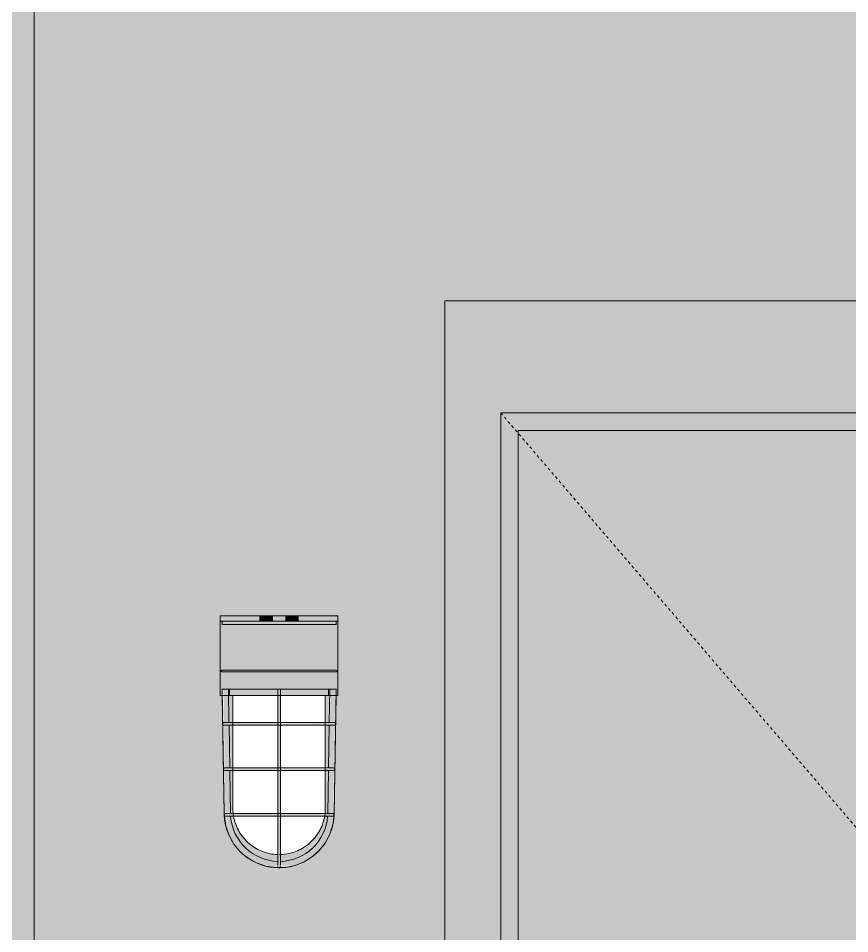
# Model space of a CAD drawing. Header units: inches. Extents: x 2872 to 9394, y -6 to 375.
# Drawn here: x 9274.8 to 9304.48, y 201.4 to 234.09 of the extents above; entities that cross this region are included whole.
import ezdxf

# ---------------------------------------------------------------- set-up
doc = ezdxf.new("R2010")
doc.units = ezdxf.units.IN
doc.header["$MEASUREMENT"] = 0
doc.linetypes.add('Dash 1_16_', pattern=[0.125, 0.0625, -0.0625])
for name, color, linetype, lineweight in [('A-DOOR', 31, 'Continuous', 18), ('A-DOOR-10', 31, 'Dash 1_16_', 9), ('A-DOOR-FRAM', 31, 'Continuous', 9), ('A-DOOR-FRAM-3', 31, 'Continuous', 18), ('E-LITE-EQPM', 33, 'Continuous', 9), ('I-WALL', 2, 'Continuous', 18), ('I-WALL-1', 2, 'Continuous', 5)]:
    doc.layers.add(name, color=color, linetype=linetype, lineweight=lineweight)

# ---------------------------------------------------------------- blocks, each defined once
blk = doc.blocks.new('Lighting-Flood-Cooper-All-Pro-VT1730-LED - sconce-2283050-INTERIOR ELEVATION - CORRIDOR NORTH _202_E_ - 2ND FLOOR - NORTH WALL')
at = {"layer": 'E-LITE-EQPM'}
for points in [[(11695.389, 212.562), (11696.806, 212.562), (11696.785, 212.75), (11695.389, 212.75)], [(11697.034, 212.437), (11697.489, 212.437), (11697.489, 212.562), (11695.503, 212.562), (11695.503, 212.437), (11696.942, 212.437)], [(11697.073, 212.562), (11697.169, 212.562), (11697.169, 212.75), (11696.806, 212.75), (11696.806, 212.562), (11697.047, 212.562)], [(11697.214, 212.562), (11697.248, 212.562), (11697.248, 212.75), (11697.169, 212.75), (11697.169, 212.562)], [(11697.248, 212.562), (11697.731, 212.562), (11697.711, 212.75), (11697.248, 212.75), (11697.248, 212.631)], [(11698.373, 212.437), (11699.476, 212.437), (11699.476, 212.562), (11697.489, 212.562), (11697.489, 212.437), (11698.173, 212.437)], [(11697.81, 212.562), (11697.81, 212.75), (11697.731, 212.75), (11697.731, 212.562), (11697.765, 212.562)], [(11698.087, 212.562), (11698.173, 212.562), (11698.173, 212.75), (11697.81, 212.75), (11697.81, 212.562), (11698.037, 212.562)], [(11698.401, 212.562), (11699.589, 212.562), (11699.589, 212.75), (11698.173, 212.75), (11698.173, 212.562)], [(11697.422, 210.812), (11697.489, 210.812), (11697.489, 212.437), (11695.442, 212.437), (11695.442, 210.812), (11697.194, 210.812)], [(11699.301, 210.812), (11699.537, 210.812), (11699.537, 212.437), (11697.489, 212.437), (11697.489, 210.812), (11699.223, 210.812)], [(11697.085, 210.125), (11697.489, 210.129), (11697.489, 210.75), (11695.442, 210.75), (11695.442, 210.125), (11697.077, 210.125)], [(11697.085, 210.75), (11697.489, 210.75), (11697.489, 210.812), (11695.473, 210.812), (11695.473, 210.75), (11697.077, 210.75)], [(11697.489, 210.75), (11699.506, 210.75), (11699.506, 210.812), (11697.489, 210.812)], [(11699.029, 210.125), (11699.537, 210.125), (11699.537, 210.75), (11697.489, 210.75), (11697.489, 210.125), (11699, 210.125)], [(11695.53, 205.678), (11695.574, 205.682), (11695.475, 210.125), (11695.453, 210.125), (11695.504, 207.068), (11695.518, 206.495), (11695.53, 205.679)], [(11697.194, 209.899), (11697.445, 209.899), (11697.443, 210.125), (11695.721, 210.125), (11695.721, 209.899), (11697.085, 209.899)], [(11698.299, 209.899), (11699.258, 209.899), (11699.258, 210.125), (11697.525, 210.107), (11697.546, 209.899), (11698.147, 209.899)], [(11699.448, 205.678), (11699.504, 208.736), (11699.51, 209.306), (11699.521, 210.125), (11699.482, 210.125), (11699.416, 205.679), (11699.443, 205.679)], [(11696.477, 208.846), (11697.456, 208.864), (11697.473, 208.896), (11697.434, 208.94), (11695.5, 208.922), (11695.52, 208.882), (11695.574, 208.846), (11696.362, 208.846)], [(11697.536, 208.846), (11699.412, 208.846), (11699.48, 208.922), (11697.517, 208.906), (11697.521, 208.871), (11697.536, 208.848)], [(11696.06, 207.221), (11697.454, 207.24), (11697.47, 207.275), (11697.438, 207.315), (11695.526, 207.297), (11695.574, 207.236), (11695.61, 207.221), (11695.987, 207.221)], [(11697.536, 207.221), (11699.385, 207.221), (11699.453, 207.297), (11697.526, 207.289), (11697.512, 207.276), (11697.512, 207.258), (11697.528, 207.24), (11697.536, 207.223)], [(11697.433, 203.752), (11697.771, 203.776), (11698.147, 203.873), (11698.348, 203.953), (11698.76, 204.218), (11698.981, 204.449), (11699.205, 204.77), (11699.316, 205.022), (11699.371, 205.157), (11699.428, 205.473), (11699.426, 205.679), (11699.422, 205.671), (11699.371, 205.543), (11699.179, 204.828), (11698.672, 204.206), (11697.911, 203.844), (11697.521, 203.826), (11697.52, 203.798), (11697.46, 203.778), (11697.453, 203.779), (11697.443, 203.844), (11697.024, 203.865), (11696.306, 204.206), (11695.774, 204.86), (11695.553, 205.679), (11695.536, 205.678), (11695.574, 205.314), (11695.607, 205.157), (11695.832, 204.662), (11696.154, 204.279), (11696.423, 204.074), (11696.666, 203.932), (11697.173, 203.776), (11697.389, 203.762)], [(11696.051, 205.596), (11697.456, 205.615), (11697.487, 205.64), (11697.463, 205.653), (11697.454, 205.682), (11697.443, 205.69), (11695.556, 205.673), (11695.588, 205.623), (11695.624, 205.596), (11696.04, 205.596)], [(11698.95, 205.596), (11699.355, 205.596), (11699.422, 205.671), (11697.525, 205.69), (11697.506, 205.646), (11697.516, 205.632), (11697.52, 205.598), (11697.536, 205.596), (11698.934, 205.596)]]:
    blk.add_hatch(color=256, dxfattribs=at).paths.add_polyline_path(points, flags=0)
h = blk.add_hatch(color=256, dxfattribs=at)
h.paths.add_polyline_path([(11697.068, 203.844), (11697.443, 203.844), (11697.429, 203.995), (11696.631, 204.206), (11695.986, 204.869), (11695.758, 205.596), (11695.624, 205.596), (11695.595, 205.596), (11695.774, 204.86), (11696.307, 204.206), (11696.785, 203.979)], flags=0)
h.paths.add_polyline_path([(11697.536, 203.844), (11697.911, 203.844), (11698.672, 204.206), (11699.205, 204.86), (11699.391, 205.623), (11699.355, 205.596), (11699.195, 205.585), (11698.981, 204.828), (11698.348, 204.206), (11697.536, 203.991), (11697.536, 203.865)], flags=0)
h.paths.add_polyline_path([(11695.628, 205.671), (11695.628, 205.69), (11695.756, 205.69), (11695.729, 207.221), (11695.574, 207.236), (11695.547, 207.256), (11695.577, 205.672), (11695.624, 205.671)], flags=0)
h.paths.add_polyline_path([(11699.403, 205.672), (11699.404, 205.679), (11699.431, 207.257), (11699.369, 207.221), (11699.25, 207.201), (11699.223, 205.69), (11699.401, 205.672)], flags=0)
h.paths.add_polyline_path([(11695.6, 207.297), (11695.612, 207.315), (11695.727, 207.335), (11695.7, 208.846), (11695.567, 208.846), (11695.518, 208.881), (11695.547, 207.297), (11695.594, 207.297)], flags=0)
h.paths.add_polyline_path([(11699.433, 207.297), (11699.459, 208.882), (11699.412, 208.846), (11699.278, 208.834), (11699.252, 207.315), (11699.431, 207.297)], flags=0)
h.paths.add_polyline_path([(11695.567, 208.922), (11695.699, 208.94), (11695.678, 210.125), (11695.497, 210.125), (11695.52, 208.922)], flags=0)
h.paths.add_polyline_path([(11699.407, 208.922), (11699.461, 208.922), (11699.482, 210.125), (11699.301, 210.125), (11699.301, 208.94), (11699.412, 208.94)], flags=0)
h = blk.add_hatch(color=256, dxfattribs=at)
h.paths.add_polyline_path([(11697.489, 207.268), (11697.526, 207.289), (11697.536, 207.347), (11697.517, 208.879), (11697.489, 208.888), (11697.473, 208.889), (11697.443, 208.846), (11697.458, 207.287), (11697.489, 207.269)], flags=0)
h.paths.add_polyline_path([(11697.495, 205.678), (11697.525, 205.69), (11697.536, 206.235), (11697.522, 207.254), (11697.471, 207.26), (11697.443, 207.221), (11697.463, 205.679), (11697.489, 205.678)], flags=0)
h.paths.add_polyline_path([(11697.473, 208.896), (11697.521, 208.913), (11697.536, 208.957), (11697.516, 210.125), (11697.454, 210.125), (11697.443, 209.353), (11697.46, 208.913), (11697.473, 208.896)], flags=0)
h = blk.add_hatch(color=256, dxfattribs=at)
h.paths.add_polyline_path([(11697.489, 203.776), (11697.522, 203.799), (11697.536, 204.025), (11697.515, 205.473), (11697.515, 205.633), (11697.47, 205.633), (11697.447, 205.596), (11697.443, 203.844), (11697.458, 203.822), (11697.46, 203.778), (11697.484, 203.776)], flags=0)
h.paths.add_polyline_path([(11697.489, 205.644), (11697.511, 205.647), (11697.516, 205.679), (11697.456, 205.658), (11697.487, 205.645)], flags=0)
for p, q in [((11699.589, 212.75), (11695.389, 212.75)), ((11695.389, 212.75), (11695.389, 209.899)), ((11695.389, 212.75), (11695.389, 212.562)), ((11695.389, 212.75), (11696.806, 212.75)), ((11696.806, 212.562), (11695.389, 212.562)), ((11695.452, 212.562), (11695.452, 212.437)), ((11696.806, 212.75), (11697.169, 212.75)), ((11696.806, 212.75), (11696.806, 212.562)), ((11697.169, 212.562), (11696.806, 212.562)), ((11697.169, 212.75), (11697.248, 212.75)), ((11697.248, 212.562), (11697.169, 212.562)), ((11697.248, 212.75), (11697.731, 212.75)), ((11697.248, 212.75), (11697.248, 212.562)), ((11697.731, 212.562), (11697.248, 212.562)), ((11697.731, 212.75), (11697.81, 212.75)), ((11697.731, 212.75), (11697.731, 212.562)), ((11697.81, 212.562), (11697.731, 212.562)), ((11697.81, 212.75), (11698.173, 212.75)), ((11698.173, 212.562), (11697.81, 212.562)), ((11698.173, 212.75), (11699.589, 212.75)), ((11698.173, 212.562), (11698.173, 212.75)), ((11699.589, 212.562), (11698.173, 212.562)), ((11699.527, 212.437), (11699.527, 212.562)), ((11699.589, 209.899), (11699.589, 212.75)), ((11699.589, 212.562), (11699.589, 212.75)), ((11695.389, 212.437), (11695.389, 210.812)), ((11695.442, 212.437), (11697.489, 212.437)), ((11697.489, 212.437), (11699.537, 212.437)), ((11699.589, 210.812), (11699.589, 212.437)), ((11695.389, 210.75), (11695.389, 210.125)), ((11695.421, 210.812), (11695.421, 210.75)), ((11695.421, 210.812), (11695.421, 210.812)), ((11695.442, 210.812), (11697.489, 210.812)), ((11695.442, 210.75), (11697.489, 210.75)), ((11697.489, 210.812), (11699.537, 210.812)), ((11697.489, 210.75), (11699.537, 210.75)), ((11699.558, 210.75), (11699.558, 210.812)), ((11699.589, 210.125), (11699.589, 210.75)), ((11695.442, 210.125), (11697.489, 210.125)), ((11695.45, 210.125), (11695.527, 205.678)), ((11695.678, 210.125), (11695.699, 208.94)), ((11695.721, 210.125), (11695.721, 209.899)), ((11697.443, 210.126), (11697.443, 205.679)), ((11697.489, 210.125), (11699.537, 210.125)), ((11697.536, 205.679), (11697.536, 210.126)), ((11699.258, 209.899), (11699.258, 210.125)), ((11699.301, 210.125), (11699.28, 208.94)), ((11699.451, 205.678), (11699.529, 210.125)), ((11695.389, 209.899), (11699.589, 209.899)), ((11695.454, 209.899), (11695.527, 205.678)), ((11695.721, 209.899), (11697.444, 209.899)), ((11695.839, 209.899), (11695.839, 205.871)), ((11697.535, 209.899), (11699.258, 209.899)), ((11699.139, 205.871), (11699.139, 209.899)), ((11699.525, 209.899), (11699.451, 205.678)), ((11695.7, 208.846), (11695.727, 207.315)), ((11699.278, 208.846), (11699.252, 207.315)), ((11695.802, 207.315), (11695.839, 207.315)), ((11699.139, 207.315), (11699.166, 207.315)), ((11695.729, 207.221), (11695.756, 205.69)), ((11695.839, 207.221), (11695.813, 207.221)), ((11699.25, 207.221), (11699.223, 205.69)), ((11699.112, 205.69), (11699.14, 205.69)), ((11699.177, 205.69), (11699.212, 205.69)), ((11695.879, 205.596), (11695.839, 205.596)), ((11697.443, 205.595), (11697.443, 205.303)), ((11697.443, 203.844), (11697.443, 203.978)), ((11697.536, 203.978), (11697.536, 203.844))]:
    blk.add_line(p, q, dxfattribs=at)
at = {"layer": 'E-LITE-EQPM', "flags": 128}
for points in [[(11695.517, 208.846), (11695.516, 208.846), (11695.514, 208.846), (11695.512, 208.846), (11695.51, 208.846), (11695.508, 208.847), (11695.506, 208.847), (11695.504, 208.848), (11695.503, 208.848), (11695.501, 208.849), (11695.499, 208.85), (11695.497, 208.85), (11695.496, 208.851), (11695.494, 208.852), (11695.493, 208.853), (11695.491, 208.854), (11695.489, 208.855), (11695.488, 208.856), (11695.487, 208.858), (11695.485, 208.859), (11695.484, 208.86), (11695.483, 208.861), (11695.481, 208.863), (11695.48, 208.864), (11695.479, 208.866), (11695.478, 208.867), (11695.477, 208.869), (11695.476, 208.871), (11695.475, 208.872), (11695.474, 208.874), (11695.474, 208.876), (11695.473, 208.878), (11695.473, 208.879), (11695.472, 208.881), (11695.472, 208.883), (11695.471, 208.885), (11695.471, 208.887), (11695.471, 208.889), (11695.471, 208.89), (11695.471, 208.892), (11695.471, 208.894), (11695.471, 208.896), (11695.471, 208.898), (11695.471, 208.9), (11695.471, 208.902), (11695.472, 208.903), (11695.472, 208.905), (11695.473, 208.907), (11695.473, 208.909), (11695.474, 208.911), (11695.475, 208.912), (11695.476, 208.914), (11695.477, 208.916), (11695.477, 208.917), (11695.478, 208.919), (11695.48, 208.92), (11695.481, 208.922), (11695.482, 208.923), (11695.483, 208.925), (11695.484, 208.926), (11695.486, 208.927), (11695.487, 208.929), (11695.489, 208.93), (11695.49, 208.931), (11695.492, 208.932), (11695.493, 208.933), (11695.495, 208.934), (11695.497, 208.935), (11695.498, 208.936), (11695.5, 208.936), (11695.502, 208.937), (11695.504, 208.938), (11695.505, 208.938), (11695.507, 208.938), (11695.509, 208.939), (11695.511, 208.939), (11695.513, 208.939), (11695.515, 208.94), (11695.516, 208.94), (11695.517, 208.94)], [(11697.489, 208.94), (11697.411, 208.94), (11697.332, 208.94), (11697.253, 208.94), (11697.175, 208.94), (11697.098, 208.94), (11697.021, 208.94), (11696.944, 208.94), (11696.869, 208.94), (11696.795, 208.94), (11696.721, 208.94), (11696.649, 208.94), (11696.579, 208.94), (11696.51, 208.94), (11696.442, 208.94), (11696.376, 208.94), (11696.312, 208.94), (11696.249, 208.94), (11696.189, 208.94), (11696.131, 208.94), (11696.075, 208.94), (11696.021, 208.94), (11695.97, 208.94), (11695.921, 208.94), (11695.874, 208.94), (11695.83, 208.94), (11695.789, 208.94), (11695.75, 208.94), (11695.714, 208.94), (11695.681, 208.94), (11695.651, 208.94), (11695.624, 208.94), (11695.6, 208.94), (11695.579, 208.94), (11695.561, 208.94), (11695.546, 208.94), (11695.534, 208.94), (11695.526, 208.94), (11695.52, 208.94), (11695.518, 208.94), (11695.517, 208.94)], [(11695.517, 208.94), (11695.519, 208.94), (11695.524, 208.94), (11695.532, 208.94), (11695.543, 208.94), (11695.557, 208.94), (11695.574, 208.94), (11695.594, 208.94), (11695.618, 208.94)], [(11695.705, 208.94), (11695.74, 208.94), (11695.778, 208.94), (11695.819, 208.94)], [(11699.461, 208.94), (11699.46, 208.94), (11699.455, 208.94), (11699.447, 208.94), (11699.436, 208.94), (11699.422, 208.94), (11699.405, 208.94), (11699.385, 208.94), (11699.361, 208.94), (11699.335, 208.94), (11699.306, 208.94), (11699.274, 208.94), (11699.239, 208.94), (11699.201, 208.94), (11699.16, 208.94), (11699.117, 208.94), (11699.071, 208.94), (11699.023, 208.94), (11698.972, 208.94), (11698.919, 208.94), (11698.863, 208.94), (11698.806, 208.94), (11698.746, 208.94), (11698.684, 208.94), (11698.62, 208.94), (11698.555, 208.94), (11698.488, 208.94), (11698.419, 208.94), (11698.349, 208.94), (11698.277, 208.94), (11698.204, 208.94), (11698.13, 208.94), (11698.055, 208.94), (11697.979, 208.94), (11697.902, 208.94), (11697.825, 208.94), (11697.747, 208.94), (11697.668, 208.94), (11697.59, 208.94), (11697.511, 208.94), (11697.489, 208.94)], [(11699.149, 208.94), (11699.19, 208.94), (11699.229, 208.94), (11699.264, 208.94)], [(11699.354, 208.94), (11699.379, 208.94), (11699.4, 208.94), (11699.418, 208.94), (11699.433, 208.94), (11699.445, 208.94), (11699.453, 208.94), (11699.459, 208.94), (11699.461, 208.94), (11699.461, 208.94)], [(11699.461, 208.94), (11699.463, 208.94), (11699.465, 208.939), (11699.467, 208.939), (11699.469, 208.939), (11699.471, 208.939), (11699.473, 208.938), (11699.474, 208.938), (11699.476, 208.937), (11699.478, 208.937), (11699.48, 208.936), (11699.481, 208.935), (11699.483, 208.934), (11699.485, 208.933), (11699.486, 208.932), (11699.488, 208.931), (11699.489, 208.93), (11699.491, 208.929), (11699.492, 208.928), (11699.494, 208.927), (11699.495, 208.925), (11699.496, 208.924), (11699.497, 208.923), (11699.499, 208.921), (11699.5, 208.92), (11699.501, 208.918), (11699.502, 208.916), (11699.503, 208.915), (11699.504, 208.913), (11699.504, 208.911), (11699.505, 208.91), (11699.506, 208.908), (11699.506, 208.906), (11699.507, 208.904), (11699.507, 208.903), (11699.508, 208.901), (11699.508, 208.899), (11699.508, 208.897), (11699.508, 208.895), (11699.508, 208.893), (11699.508, 208.891), (11699.508, 208.89), (11699.508, 208.888), (11699.508, 208.886), (11699.507, 208.884), (11699.507, 208.882), (11699.507, 208.88), (11699.506, 208.878), (11699.505, 208.877), (11699.505, 208.875), (11699.504, 208.873), (11699.503, 208.872), (11699.502, 208.87), (11699.501, 208.868), (11699.5, 208.867), (11699.499, 208.865), (11699.498, 208.864), (11699.497, 208.862), (11699.496, 208.861), (11699.494, 208.859), (11699.493, 208.858), (11699.492, 208.857), (11699.49, 208.856), (11699.489, 208.855), (11699.487, 208.854), (11699.486, 208.853), (11699.484, 208.852), (11699.482, 208.851), (11699.481, 208.85), (11699.479, 208.849), (11699.477, 208.849), (11699.475, 208.848), (11699.473, 208.847), (11699.472, 208.847), (11699.47, 208.847), (11699.468, 208.846), (11699.466, 208.846), (11699.464, 208.846), (11699.462, 208.846), (11699.461, 208.846)], [(11695.6, 208.846), (11695.579, 208.846), (11695.561, 208.846), (11695.546, 208.846), (11695.534, 208.846), (11695.526, 208.846), (11695.52, 208.846), (11695.518, 208.846), (11695.517, 208.846)], [(11695.517, 208.846), (11695.519, 208.846), (11695.524, 208.846), (11695.532, 208.846), (11695.543, 208.846), (11695.557, 208.846), (11695.574, 208.846), (11695.594, 208.846), (11695.618, 208.846), (11695.644, 208.846), (11695.673, 208.846), (11695.705, 208.846), (11695.74, 208.846), (11695.778, 208.846), (11695.819, 208.846), (11695.862, 208.846), (11695.908, 208.846), (11695.956, 208.846), (11696.007, 208.846), (11696.06, 208.846), (11696.116, 208.846), (11696.173, 208.846), (11696.233, 208.846), (11696.295, 208.846), (11696.358, 208.846), (11696.424, 208.846), (11696.491, 208.846), (11696.56, 208.846), (11696.63, 208.846), (11696.702, 208.846), (11696.775, 208.846), (11696.849, 208.846), (11696.924, 208.846), (11697, 208.846), (11697.077, 208.846), (11697.154, 208.846), (11697.232, 208.846), (11697.311, 208.846), (11697.389, 208.846), (11697.468, 208.846), (11697.489, 208.846)], [(11695.83, 208.846), (11695.789, 208.846), (11695.75, 208.846), (11695.714, 208.846)], [(11697.489, 208.846), (11697.568, 208.846), (11697.647, 208.846), (11697.725, 208.846), (11697.804, 208.846), (11697.881, 208.846), (11697.958, 208.846), (11698.034, 208.846), (11698.11, 208.846), (11698.184, 208.846), (11698.257, 208.846), (11698.329, 208.846), (11698.4, 208.846), (11698.469, 208.846), (11698.537, 208.846), (11698.603, 208.846), (11698.667, 208.846), (11698.729, 208.846), (11698.79, 208.846), (11698.848, 208.846), (11698.904, 208.846), (11698.958, 208.846), (11699.009, 208.846), (11699.058, 208.846), (11699.105, 208.846), (11699.149, 208.846), (11699.19, 208.846), (11699.229, 208.846), (11699.264, 208.846), (11699.297, 208.846), (11699.327, 208.846), (11699.354, 208.846), (11699.379, 208.846), (11699.4, 208.846), (11699.418, 208.846), (11699.433, 208.846), (11699.445, 208.846), (11699.453, 208.846), (11699.459, 208.846), (11699.461, 208.846), (11699.461, 208.846)], [(11699.274, 208.846), (11699.239, 208.846), (11699.201, 208.846), (11699.16, 208.846)], [(11699.461, 208.846), (11699.46, 208.846), (11699.455, 208.846), (11699.447, 208.846), (11699.436, 208.846), (11699.422, 208.846), (11699.405, 208.846), (11699.385, 208.846), (11699.361, 208.846)], [(11695.545, 207.221), (11695.543, 207.221), (11695.541, 207.221), (11695.54, 207.221), (11695.538, 207.221), (11695.536, 207.222), (11695.534, 207.222), (11695.532, 207.223), (11695.531, 207.223), (11695.529, 207.224), (11695.527, 207.225), (11695.525, 207.225), (11695.524, 207.226), (11695.522, 207.227), (11695.52, 207.228), (11695.519, 207.229), (11695.517, 207.23), (11695.516, 207.231), (11695.514, 207.233), (11695.513, 207.234), (11695.512, 207.235), (11695.51, 207.236), (11695.509, 207.238), (11695.508, 207.239), (11695.507, 207.241), (11695.506, 207.242), (11695.505, 207.244), (11695.504, 207.246), (11695.503, 207.247), (11695.502, 207.249), (11695.502, 207.251), (11695.501, 207.253), (11695.5, 207.254), (11695.5, 207.256), (11695.499, 207.258), (11695.499, 207.26), (11695.499, 207.262), (11695.499, 207.264), (11695.498, 207.265), (11695.498, 207.267), (11695.498, 207.269), (11695.498, 207.271), (11695.499, 207.273), (11695.499, 207.275), (11695.499, 207.277), (11695.5, 207.278), (11695.5, 207.28), (11695.501, 207.282), (11695.501, 207.284), (11695.502, 207.286), (11695.503, 207.287), (11695.503, 207.289), (11695.504, 207.291), (11695.505, 207.292), (11695.506, 207.294), (11695.507, 207.295), (11695.508, 207.297), (11695.51, 207.298), (11695.511, 207.3), (11695.512, 207.301), (11695.514, 207.302), (11695.515, 207.304), (11695.516, 207.305), (11695.518, 207.306), (11695.519, 207.307), (11695.521, 207.308), (11695.523, 207.309), (11695.524, 207.31), (11695.526, 207.311), (11695.528, 207.311), (11695.53, 207.312), (11695.531, 207.313), (11695.533, 207.313), (11695.535, 207.313), (11695.537, 207.314), (11695.539, 207.314), (11695.54, 207.314), (11695.542, 207.315), (11695.544, 207.315), (11695.545, 207.315)], [(11697.489, 207.315), (11697.412, 207.315), (11697.334, 207.315), (11697.257, 207.315), (11697.18, 207.315), (11697.103, 207.315), (11697.027, 207.315), (11696.952, 207.315), (11696.878, 207.315), (11696.805, 207.315), (11696.732, 207.315), (11696.661, 207.315), (11696.592, 207.315), (11696.523, 207.315), (11696.457, 207.315), (11696.392, 207.315), (11696.328, 207.315), (11696.267, 207.315), (11696.207, 207.315), (11696.15, 207.315), (11696.095, 207.315), (11696.042, 207.315), (11695.991, 207.315), (11695.943, 207.315), (11695.897, 207.315), (11695.853, 207.315), (11695.813, 207.315), (11695.775, 207.315), (11695.739, 207.315), (11695.707, 207.315), (11695.677, 207.315), (11695.651, 207.315), (11695.627, 207.315), (11695.606, 207.315), (11695.588, 207.315), (11695.574, 207.315), (11695.562, 207.315), (11695.553, 207.315), (11695.548, 207.315), (11695.545, 207.315), (11695.545, 207.315)], [(11695.545, 207.315), (11695.547, 207.315), (11695.551, 207.315), (11695.559, 207.315), (11695.57, 207.315), (11695.584, 207.315), (11695.601, 207.315), (11695.621, 207.315), (11695.644, 207.315)], [(11699.434, 207.315), (11699.432, 207.315), (11699.427, 207.315), (11699.42, 207.315), (11699.409, 207.315), (11699.395, 207.315), (11699.378, 207.315), (11699.358, 207.315), (11699.335, 207.315), (11699.309, 207.315), (11699.28, 207.315), (11699.248, 207.315), (11699.214, 207.315), (11699.177, 207.315), (11699.137, 207.315), (11699.094, 207.315), (11699.049, 207.315), (11699.001, 207.315), (11698.951, 207.315), (11698.899, 207.315), (11698.844, 207.315), (11698.787, 207.315), (11698.728, 207.315), (11698.667, 207.315), (11698.604, 207.315), (11698.54, 207.315), (11698.474, 207.315), (11698.406, 207.315), (11698.336, 207.315), (11698.266, 207.315), (11698.194, 207.315), (11698.121, 207.315), (11698.047, 207.315), (11697.972, 207.315), (11697.896, 207.315), (11697.82, 207.315), (11697.743, 207.315), (11697.666, 207.315), (11697.588, 207.315), (11697.51, 207.315), (11697.489, 207.315)], [(11699.328, 207.315), (11699.352, 207.315), (11699.373, 207.315), (11699.391, 207.315), (11699.405, 207.315), (11699.417, 207.315), (11699.426, 207.315), (11699.431, 207.315), (11699.433, 207.315), (11699.434, 207.315)], [(11699.434, 207.315), (11699.435, 207.315), (11699.437, 207.314), (11699.439, 207.314), (11699.441, 207.314), (11699.443, 207.314), (11699.445, 207.313), (11699.447, 207.313), (11699.448, 207.312), (11699.45, 207.312), (11699.452, 207.311), (11699.454, 207.31), (11699.455, 207.309), (11699.457, 207.308), (11699.458, 207.307), (11699.46, 207.306), (11699.462, 207.305), (11699.463, 207.304), (11699.464, 207.303), (11699.466, 207.302), (11699.467, 207.3), (11699.468, 207.299), (11699.47, 207.298), (11699.471, 207.296), (11699.472, 207.295), (11699.473, 207.293), (11699.474, 207.291), (11699.475, 207.29), (11699.476, 207.288), (11699.477, 207.286), (11699.477, 207.285), (11699.478, 207.283), (11699.478, 207.281), (11699.479, 207.279), (11699.479, 207.278), (11699.48, 207.276), (11699.48, 207.274), (11699.48, 207.272), (11699.48, 207.27), (11699.48, 207.268), (11699.48, 207.266), (11699.48, 207.265), (11699.48, 207.263), (11699.48, 207.261), (11699.48, 207.259), (11699.479, 207.257), (11699.479, 207.255), (11699.478, 207.253), (11699.478, 207.252), (11699.477, 207.25), (11699.476, 207.248), (11699.475, 207.247), (11699.474, 207.245), (11699.474, 207.243), (11699.473, 207.242), (11699.471, 207.24), (11699.47, 207.239), (11699.469, 207.237), (11699.468, 207.236), (11699.467, 207.234), (11699.465, 207.233), (11699.464, 207.232), (11699.462, 207.231), (11699.461, 207.23), (11699.459, 207.229), (11699.458, 207.228), (11699.456, 207.227), (11699.454, 207.226), (11699.453, 207.225), (11699.451, 207.224), (11699.449, 207.224), (11699.447, 207.223), (11699.446, 207.222), (11699.444, 207.222), (11699.442, 207.222), (11699.44, 207.221), (11699.438, 207.221), (11699.436, 207.221), (11699.435, 207.221), (11699.434, 207.221)], [(11695.651, 207.221), (11695.627, 207.221), (11695.606, 207.221), (11695.588, 207.221), (11695.574, 207.221), (11695.562, 207.221), (11695.553, 207.221), (11695.548, 207.221), (11695.545, 207.221), (11695.545, 207.221)], [(11695.545, 207.221), (11695.547, 207.221), (11695.551, 207.221), (11695.559, 207.221), (11695.57, 207.221), (11695.584, 207.221), (11695.601, 207.221), (11695.621, 207.221), (11695.644, 207.221), (11695.67, 207.221), (11695.699, 207.221), (11695.73, 207.221), (11695.765, 207.221), (11695.802, 207.221), (11695.842, 207.221), (11695.885, 207.221), (11695.93, 207.221), (11695.978, 207.221), (11696.028, 207.221), (11696.08, 207.221), (11696.135, 207.221), (11696.192, 207.221), (11696.251, 207.221), (11696.312, 207.221), (11696.374, 207.221), (11696.439, 207.221), (11696.505, 207.221), (11696.573, 207.221), (11696.642, 207.221), (11696.713, 207.221), (11696.785, 207.221), (11696.858, 207.221), (11696.932, 207.221), (11697.007, 207.221), (11697.083, 207.221), (11697.159, 207.221), (11697.236, 207.221), (11697.313, 207.221), (11697.391, 207.221), (11697.468, 207.221), (11697.489, 207.221)], [(11697.489, 207.221), (11697.567, 207.221), (11697.645, 207.221), (11697.722, 207.221), (11697.799, 207.221), (11697.876, 207.221), (11697.952, 207.221), (11698.027, 207.221), (11698.101, 207.221), (11698.174, 207.221), (11698.246, 207.221), (11698.317, 207.221), (11698.387, 207.221), (11698.455, 207.221), (11698.522, 207.221), (11698.587, 207.221), (11698.65, 207.221), (11698.712, 207.221), (11698.771, 207.221), (11698.829, 207.221), (11698.884, 207.221), (11698.937, 207.221), (11698.988, 207.221), (11699.036, 207.221), (11699.082, 207.221), (11699.125, 207.221), (11699.166, 207.221), (11699.204, 207.221), (11699.239, 207.221), (11699.272, 207.221), (11699.301, 207.221), (11699.328, 207.221), (11699.352, 207.221), (11699.373, 207.221), (11699.391, 207.221), (11699.405, 207.221), (11699.417, 207.221), (11699.426, 207.221), (11699.431, 207.221), (11699.433, 207.221), (11699.434, 207.221)], [(11699.434, 207.221), (11699.432, 207.221), (11699.427, 207.221), (11699.42, 207.221), (11699.409, 207.221), (11699.395, 207.221), (11699.378, 207.221), (11699.358, 207.221), (11699.335, 207.221), (11699.312, 207.221)], [(11699.451, 205.678), (11699.414, 205.328), (11699.314, 204.99), (11699.155, 204.675), (11698.942, 204.394), (11698.683, 204.155), (11698.385, 203.967), (11698.058, 203.835), (11697.713, 203.763), (11697.361, 203.755), (11697.013, 203.809), (11696.68, 203.925), (11696.373, 204.099), (11696.102, 204.325), (11695.876, 204.595), (11695.703, 204.902), (11695.586, 205.234), (11695.527, 205.678)], [(11695.576, 205.596), (11695.574, 205.596), (11695.572, 205.596), (11695.57, 205.596), (11695.568, 205.596), (11695.567, 205.597), (11695.565, 205.597), (11695.563, 205.598), (11695.561, 205.598), (11695.559, 205.599), (11695.558, 205.6), (11695.556, 205.6), (11695.554, 205.601), (11695.553, 205.602), (11695.551, 205.603), (11695.549, 205.604), (11695.548, 205.605), (11695.546, 205.606), (11695.545, 205.608), (11695.544, 205.609), (11695.542, 205.61), (11695.541, 205.611), (11695.54, 205.613), (11695.539, 205.614), (11695.537, 205.616), (11695.536, 205.617), (11695.535, 205.619), (11695.535, 205.621), (11695.534, 205.622), (11695.533, 205.624), (11695.532, 205.626), (11695.532, 205.628), (11695.531, 205.629), (11695.53, 205.631), (11695.53, 205.633), (11695.53, 205.635), (11695.529, 205.637), (11695.529, 205.639), (11695.529, 205.64), (11695.529, 205.642), (11695.529, 205.644), (11695.529, 205.646), (11695.529, 205.648), (11695.53, 205.65), (11695.53, 205.652), (11695.53, 205.653), (11695.531, 205.655), (11695.531, 205.657), (11695.532, 205.659), (11695.533, 205.661), (11695.533, 205.662), (11695.534, 205.664), (11695.535, 205.666), (11695.536, 205.667), (11695.537, 205.669), (11695.538, 205.67), (11695.539, 205.672), (11695.54, 205.673), (11695.542, 205.675), (11695.543, 205.676), (11695.544, 205.677), (11695.546, 205.679), (11695.547, 205.68), (11695.549, 205.681), (11695.55, 205.682), (11695.552, 205.683), (11695.553, 205.684), (11695.555, 205.685), (11695.557, 205.686), (11695.558, 205.686), (11695.56, 205.687), (11695.562, 205.688), (11695.564, 205.688), (11695.566, 205.688), (11695.567, 205.689), (11695.569, 205.689), (11695.571, 205.689), (11695.573, 205.69), (11695.575, 205.69), (11695.576, 205.69)], [(11697.489, 205.69), (11697.413, 205.69), (11697.336, 205.69), (11697.26, 205.69), (11697.185, 205.69), (11697.109, 205.69), (11697.035, 205.69), (11696.961, 205.69), (11696.887, 205.69), (11696.815, 205.69), (11696.744, 205.69), (11696.674, 205.69), (11696.606, 205.69), (11696.539, 205.69), (11696.473, 205.69), (11696.409, 205.69), (11696.347, 205.69), (11696.286, 205.69), (11696.228, 205.69), (11696.171, 205.69), (11696.117, 205.69), (11696.065, 205.69), (11696.015, 205.69), (11695.967, 205.69), (11695.922, 205.69), (11695.879, 205.69), (11695.839, 205.69), (11695.802, 205.69), (11695.767, 205.69), (11695.735, 205.69), (11695.706, 205.69), (11695.68, 205.69), (11695.656, 205.69), (11695.636, 205.69), (11695.618, 205.69), (11695.604, 205.69), (11695.592, 205.69), (11695.584, 205.69), (11695.578, 205.69), (11695.576, 205.69), (11695.576, 205.69)], [(11695.576, 205.69), (11695.577, 205.69), (11695.582, 205.69), (11695.59, 205.69), (11695.6, 205.69), (11695.614, 205.69), (11695.631, 205.69), (11695.65, 205.69), (11695.673, 205.69)], [(11695.758, 205.69), (11695.792, 205.69), (11695.829, 205.69), (11695.868, 205.69)], [(11697.423, 204.222), (11697.358, 204.226), (11697.292, 204.233), (11697.227, 204.242), (11697.162, 204.254), (11697.097, 204.268), (11697.033, 204.285), (11696.97, 204.305), (11696.908, 204.327), (11696.847, 204.351), (11696.787, 204.378), (11696.727, 204.408), (11696.67, 204.439), (11696.613, 204.473), (11696.558, 204.509), (11696.504, 204.548), (11696.452, 204.588), (11696.401, 204.631), (11696.353, 204.675), (11696.306, 204.722), (11696.261, 204.77), (11696.218, 204.82), (11696.177, 204.871), (11696.138, 204.925), (11696.101, 204.98), (11696.066, 205.036), (11696.034, 205.093), (11696.004, 205.152), (11695.977, 205.212), (11695.952, 205.273), (11695.929, 205.335), (11695.909, 205.398), (11695.891, 205.462), (11695.876, 205.526), (11695.863, 205.591), (11695.853, 205.656), (11695.846, 205.721), (11695.842, 205.787), (11695.839, 205.853), (11695.839, 205.871)], [(11697.443, 205.679), (11697.443, 204.86), (11697.443, 204.206), (11697.443, 203.844)], [(11699.403, 205.69), (11699.401, 205.69), (11699.397, 205.69), (11699.389, 205.69), (11699.378, 205.69), (11699.365, 205.69), (11699.348, 205.69), (11699.328, 205.69), (11699.306, 205.69), (11699.28, 205.69), (11699.252, 205.69), (11699.221, 205.69), (11699.187, 205.69), (11699.15, 205.69), (11699.111, 205.69), (11699.069, 205.69), (11699.024, 205.69), (11698.977, 205.69), (11698.928, 205.69), (11698.876, 205.69), (11698.823, 205.69), (11698.767, 205.69), (11698.709, 205.69), (11698.649, 205.69), (11698.587, 205.69), (11698.523, 205.69), (11698.458, 205.69), (11698.391, 205.69), (11698.323, 205.69), (11698.254, 205.69), (11698.183, 205.69), (11698.111, 205.69), (11698.038, 205.69), (11697.964, 205.69), (11697.89, 205.69), (11697.815, 205.69), (11697.739, 205.69), (11697.663, 205.69), (11697.587, 205.69), (11697.51, 205.69), (11697.489, 205.69)], [(11699.139, 205.871), (11699.138, 205.805), (11699.134, 205.739), (11699.128, 205.674), (11699.118, 205.608), (11699.107, 205.543), (11699.092, 205.479), (11699.075, 205.415), (11699.056, 205.352), (11699.034, 205.29), (11699.009, 205.229), (11698.982, 205.168), (11698.953, 205.109), (11698.921, 205.051), (11698.887, 204.995), (11698.851, 204.939), (11698.813, 204.886), (11698.772, 204.834), (11698.73, 204.783), (11698.685, 204.734), (11698.639, 204.687), (11698.591, 204.642), (11698.541, 204.599), (11698.489, 204.558), (11698.436, 204.519), (11698.381, 204.483), (11698.325, 204.448), (11698.267, 204.416), (11698.208, 204.386), (11698.148, 204.358), (11698.087, 204.333), (11698.025, 204.311), (11697.962, 204.29), (11697.899, 204.273), (11697.835, 204.258), (11697.77, 204.245), (11697.705, 204.235), (11697.639, 204.228), (11697.573, 204.223), (11697.507, 204.221)], [(11697.536, 203.844), (11697.536, 204.206), (11697.536, 204.86), (11697.536, 205.679)], [(11699.299, 205.69), (11699.323, 205.69), (11699.343, 205.69), (11699.361, 205.69), (11699.375, 205.69), (11699.387, 205.69), (11699.395, 205.69), (11699.4, 205.69), (11699.403, 205.69), (11699.403, 205.69)], [(11699.403, 205.69), (11699.405, 205.69), (11699.407, 205.689), (11699.409, 205.689), (11699.41, 205.689), (11699.412, 205.689), (11699.414, 205.688), (11699.416, 205.688), (11699.418, 205.687), (11699.419, 205.687), (11699.421, 205.686), (11699.423, 205.685), (11699.425, 205.684), (11699.426, 205.683), (11699.428, 205.682), (11699.429, 205.681), (11699.431, 205.68), (11699.432, 205.679), (11699.434, 205.678), (11699.435, 205.677), (11699.437, 205.675), (11699.438, 205.674), (11699.439, 205.673), (11699.44, 205.671), (11699.441, 205.67), (11699.442, 205.668), (11699.443, 205.666), (11699.444, 205.665), (11699.445, 205.663), (11699.446, 205.661), (11699.447, 205.66), (11699.447, 205.658), (11699.448, 205.656), (11699.448, 205.654), (11699.449, 205.653), (11699.449, 205.651), (11699.449, 205.649), (11699.45, 205.647), (11699.45, 205.645), (11699.45, 205.643), (11699.45, 205.641), (11699.45, 205.64), (11699.45, 205.638), (11699.449, 205.636), (11699.449, 205.634), (11699.449, 205.632), (11699.448, 205.63), (11699.448, 205.628), (11699.447, 205.627), (11699.446, 205.625), (11699.446, 205.623), (11699.445, 205.622), (11699.444, 205.62), (11699.443, 205.618), (11699.442, 205.617), (11699.441, 205.615), (11699.44, 205.614), (11699.438, 205.612), (11699.437, 205.611), (11699.436, 205.609), (11699.435, 205.608), (11699.433, 205.607), (11699.432, 205.606), (11699.43, 205.605), (11699.429, 205.604), (11699.427, 205.603), (11699.425, 205.602), (11699.424, 205.601), (11699.422, 205.6), (11699.42, 205.599), (11699.419, 205.599), (11699.417, 205.598), (11699.415, 205.597), (11699.413, 205.597), (11699.411, 205.597), (11699.41, 205.596), (11699.408, 205.596), (11699.406, 205.596), (11699.404, 205.596), (11699.403, 205.596)], [(11695.68, 205.596), (11695.656, 205.596), (11695.636, 205.596), (11695.618, 205.596), (11695.604, 205.596), (11695.592, 205.596), (11695.584, 205.596), (11695.578, 205.596), (11695.576, 205.596), (11695.576, 205.596)], [(11695.576, 205.596), (11695.577, 205.596), (11695.582, 205.596), (11695.59, 205.596), (11695.6, 205.596), (11695.614, 205.596), (11695.631, 205.596), (11695.65, 205.596), (11695.673, 205.596), (11695.699, 205.596), (11695.727, 205.596), (11695.758, 205.596), (11695.792, 205.596), (11695.829, 205.596), (11695.868, 205.596), (11695.91, 205.596), (11695.955, 205.596), (11696.002, 205.596), (11696.051, 205.596), (11696.102, 205.596), (11696.156, 205.596), (11696.212, 205.596), (11696.27, 205.596), (11696.33, 205.596), (11696.392, 205.596), (11696.456, 205.596), (11696.521, 205.596), (11696.588, 205.596), (11696.656, 205.596), (11696.725, 205.596), (11696.796, 205.596), (11696.868, 205.596), (11696.941, 205.596), (11697.015, 205.596), (11697.089, 205.596), (11697.164, 205.596), (11697.24, 205.596), (11697.316, 205.596), (11697.392, 205.596), (11697.469, 205.596), (11697.489, 205.596)], [(11697.489, 205.596), (11697.566, 205.596), (11697.642, 205.596), (11697.718, 205.596), (11697.794, 205.596), (11697.87, 205.596), (11697.944, 205.596), (11698.018, 205.596), (11698.091, 205.596), (11698.163, 205.596), (11698.235, 205.596), (11698.304, 205.596), (11698.373, 205.596), (11698.44, 205.596), (11698.506, 205.596), (11698.57, 205.596), (11698.632, 205.596), (11698.693, 205.596), (11698.751, 205.596), (11698.808, 205.596), (11698.862, 205.596), (11698.914, 205.596), (11698.964, 205.596), (11699.012, 205.596), (11699.057, 205.596), (11699.1, 205.596), (11699.14, 205.596), (11699.177, 205.596), (11699.212, 205.596), (11699.244, 205.596), (11699.273, 205.596), (11699.299, 205.596), (11699.323, 205.596), (11699.343, 205.596), (11699.361, 205.596), (11699.375, 205.596), (11699.387, 205.596), (11699.395, 205.596), (11699.4, 205.596), (11699.403, 205.596), (11699.403, 205.596)], [(11699.187, 205.596), (11699.15, 205.596), (11699.111, 205.596)], [(11699.403, 205.596), (11699.401, 205.596), (11699.397, 205.596), (11699.389, 205.596), (11699.378, 205.596), (11699.365, 205.596), (11699.348, 205.596), (11699.328, 205.596), (11699.306, 205.596), (11699.282, 205.596)], [(11697.443, 203.991), (11697.443, 204.206), (11697.443, 204.23)], [(11697.536, 204.23), (11697.536, 204.206), (11697.536, 203.991)], [(11697.443, 203.797), (11697.443, 203.79), (11697.445, 203.783), (11697.447, 203.777), (11697.451, 203.771), (11697.455, 203.766), (11697.46, 203.761), (11697.465, 203.757), (11697.477, 203.752), (11697.487, 203.75), (11697.497, 203.751), (11697.505, 203.753), (11697.512, 203.756), (11697.522, 203.764), (11697.528, 203.771), (11697.532, 203.777), (11697.535, 203.787), (11697.536, 203.797)]]:
    blk.add_lwpolyline(points, dxfattribs=at)
at = {"layer": 'E-LITE-EQPM'}
for centre, radius, start, end in [((11697.489, 205.712), 1.962, 181, 359), ((11697.489, 205.713), 1.734, 184.0035, 268.498), ((11697.489, 205.713), 1.734, 271.4981, 355.9965)]:
    blk.add_arc(centre, radius, start, end, dxfattribs=at)
blk = doc.blocks.new('HOLLOW METAL - UNIT DOOR-V97-INTERIOR ELEVATION - CORRIDOR NORTH _202_E_ - 2ND FLOOR - NORTH WALL')
at = {"layer": 'A-DOOR'}
h = blk.add_hatch(color=256, dxfattribs=at)
h.paths.add_polyline_path([(10670.564, 136), (10705.314, 136), (10705.314, 219.375), (10670.564, 219.375), (10670.564, 168.682)], flags=0)
h.paths.add_polyline_path([(10672.794, 174.819), (10672.488, 174.859), (10672.204, 174.977), (10671.959, 175.165), (10671.771, 175.409), (10671.653, 175.694), (10671.613, 176), (10671.653, 176.306), (10671.771, 176.591), (10671.989, 176.858), (10672.204, 177.023), (10672.488, 177.141), (10672.794, 177.181), (10673.1, 177.141), (10673.385, 177.023), (10673.629, 176.835), (10673.817, 176.591), (10673.898, 176.394), (10677.617, 176.38), (10677.617, 175.606), (10673.898, 175.606), (10673.817, 175.409), (10673.629, 175.165), (10673.385, 174.977), (10673.1, 174.859)], flags=0)
at = {"layer": 'A-DOOR-FRAM-3'}
for points in [[(10707.939, 136), (10707.939, 224), (10667.939, 224), (10667.939, 136), (10669.939, 136), (10669.939, 220), (10705.939, 220), (10705.939, 136)], [(10670.564, 136), (10670.564, 219.375), (10705.314, 219.375), (10705.314, 136), (10705.939, 136), (10705.939, 220), (10669.939, 220), (10669.939, 136)]]:
    blk.add_hatch(color=256, dxfattribs=at).paths.add_polyline_path(points, flags=0)
at = {"layer": 'A-DOOR-10'}
blk.add_line((10669.939, 220), (10705.939, 178), dxfattribs=at)
at = {"layer": 'A-DOOR-FRAM'}
for p, q in [((10707.939, 224), (10667.939, 224)), ((10667.939, 224), (10667.939, 136)), ((10669.939, 220), (10705.939, 220)), ((10669.939, 136), (10669.939, 220)), ((10670.564, 219.375), (10705.314, 219.375)), ((10670.564, 136), (10670.564, 219.375))]:
    blk.add_line(p, q, dxfattribs=at)

msp = doc.modelspace()

# ---------------------------------------------------------------- hatches: boundary and pattern name
at = {"layer": 'I-WALL'}
h = msp.add_hatch(color=256, dxfattribs=at)
h.paths.add_polyline_path([(9291.02994, 258.59381), (9290.68315, 258.52242), (9290.78246, 258.55167), (9291.00214, 258.58907)], flags=0)
h.paths.add_polyline_path([(9294.7873, 258.59381), (9294.44051, 258.52242), (9294.53982, 258.55167), (9294.75198, 258.58779)], flags=0)
h.paths.add_polyline_path([(9299.65929, 258.59381), (9299.3125, 258.52242), (9299.41181, 258.55167), (9299.62396, 258.58779)], flags=0)
h.paths.add_polyline_path([(9275.35876, 136), (9290.02126, 136), (9290.02126, 224), (9330.02126, 224), (9330.02126, 136), (9332.93376, 136), (9332.93376, 259.5), (9330.62126, 259.5), (9330.62126, 265), (9302.12126, 265), (9302.12126, 259.5), (9298.62126, 259.5), (9298.62126, 265), (9275.35876, 265), (9275.35876, 258.4375), (9288.57869, 258.4375), (9288.57869, 258.594), (9291.10994, 258.594), (9291.45779, 258.5482), (9291.78194, 258.4375), (9292.33605, 258.4375), (9292.33605, 258.594), (9294.8673, 258.594), (9295.21515, 258.5482), (9295.5393, 258.4375), (9297.20804, 258.4375), (9297.20804, 258.594), (9299.75899, 258.59141), (9300.08714, 258.5482), (9300.41129, 258.41394), (9300.68964, 258.20035), (9300.90323, 257.922), (9301.04283, 257.55735), (9301.08329, 257.25), (9301.03749, 256.90215), (9300.88633, 256.55597), (9300.68964, 256.29965), (9300.3544, 256.0625), (9300.04664, 255.94646), (9299.65882, 255.90622), (9297.20804, 255.906), (9297.20804, 256.0625), (9295.48242, 256.0625), (9295.154, 255.94374), (9294.78683, 255.90622), (9292.33605, 255.906), (9292.33605, 256.0625), (9291.72506, 256.0625), (9291.45779, 255.9518), (9291.02947, 255.90622), (9288.57869, 255.906), (9288.57869, 256.0625), (9275.35876, 256.0625), (9275.35876, 201.38526)], flags=0)
h.paths.add_polyline_path([(9284.05255, 203.75228), (9283.9976, 203.76453), (9283.71105, 203.79943), (9283.25053, 203.95234), (9282.92576, 204.15824), (9282.73402, 204.32058), (9282.45148, 204.66195), (9282.28183, 205.02194), (9282.2268, 205.157), (9282.17012, 205.47314), (9282.13766, 206.20167), (9282.11284, 207.94823), (9282.08521, 209.31274), (9282.06141, 210.75), (9282.09188, 210.75), (9282.09188, 210.8125), (9282.06141, 210.8125), (9282.07292, 212.4375), (9282.12234, 212.4375), (9282.12234, 212.5625), (9282.00876, 212.5625), (9282.00876, 212.75), (9286.20876, 212.75), (9286.20876, 212.5625), (9286.09517, 212.5625), (9286.10183, 212.4375), (9286.15611, 212.4375), (9286.15611, 210.8125), (9286.12564, 210.8125), (9286.12965, 210.75), (9286.15611, 210.75), (9286.13789, 209.56101), (9286.10308, 207.82922), (9286.0831, 206.4951), (9286.05493, 205.57619), (9286.02386, 205.31422), (9285.99071, 205.157), (9285.76603, 204.66195), (9285.4804, 204.32187), (9285.36225, 204.20596), (9284.89502, 203.91878), (9284.53032, 203.80479), (9284.3105, 203.76177), (9284.10876, 203.75435)], flags=0)
h.paths.add_polyline_path([(9284.06188, 203.99109), (9284.06188, 204.22631), (9283.608, 204.29891), (9283.28375, 204.45335), (9283.05593, 204.61091), (9282.71387, 205.00187), (9282.53097, 205.39081), (9282.49, 205.59589), (9282.4016, 205.58883), (9282.6173, 204.82823), (9283.25053, 204.20596), (9284.04866, 203.99459)], flags=0)
h.paths.add_polyline_path([(9284.15563, 203.99109), (9284.96934, 204.20828), (9285.61169, 204.86869), (9285.81792, 205.59589), (9285.71739, 205.59589), (9285.68062, 205.37843), (9285.441, 204.91169), (9285.11809, 204.56681), (9284.71391, 204.34279), (9284.51182, 204.27421), (9284.30108, 204.24249), (9284.15567, 204.20596), (9284.15563, 203.99363)], flags=0)
h.paths.add_polyline_path([(9284.06188, 204.22943), (9284.06188, 204.23), (9284.03925, 204.23346)], flags=0)
h.paths.add_polyline_path([(9285.84257, 205.68964), (9285.8693, 207.22089), (9285.75877, 207.22089), (9285.75877, 205.8711), (9285.73148, 205.68964), (9285.84244, 205.68964)], flags=0)
h.paths.add_polyline_path([(9282.39923, 205.68964), (9282.48603, 205.68964), (9282.45875, 205.8711), (9282.45875, 207.22089), (9282.34822, 207.22089), (9282.39354, 205.68964)], flags=0)
h.paths.add_polyline_path([(9282.37507, 207.31464), (9282.45875, 207.31464), (9282.45875, 208.84589), (9282.32011, 208.83097), (9282.34658, 207.31464)], flags=0)
h.paths.add_polyline_path([(9285.75877, 207.31464), (9285.87093, 207.31464), (9285.89766, 208.84589), (9285.75877, 208.83328), (9285.75877, 207.34305)], flags=0)
h.paths.add_polyline_path([(9285.75877, 208.93964), (9285.89957, 208.95513), (9285.91999, 210.125), (9285.87687, 210.125), (9285.87687, 209.89922), (9285.75877, 209.89922), (9285.75877, 208.94746)], flags=0)
h.paths.add_polyline_path([(9282.31822, 208.93964), (9282.45875, 208.94761), (9282.45875, 209.89922), (9282.34064, 209.89922), (9282.34064, 210.125), (9282.29753, 210.125), (9282.31801, 208.95164)], flags=0)
at = {"layer": 'I-WALL-1'}
h = msp.add_hatch(color=256, dxfattribs=at)
h.paths.add_polyline_path([(9275.35876, 136), (9275.35876, 256.0625), (9274.23376, 256.0625), (9274.23376, 240.875), (9266.35876, 240.875), (9266.35876, 136)], flags=0)
h.paths.add_polyline_path([(9274.23376, 258.4375), (9275.35876, 258.4375), (9275.35876, 265), (9274.23376, 265), (9274.23376, 258.61551)], flags=0)

# ---------------------------------------------------------------- linework, layer by layer
at = {"layer": 'I-WALL'}
msp.add_line((9275.35876, 256.06291), (9275.35876, 136), dxfattribs=at)

# ---------------------------------------------------------------- block references
at = {"layer": 'A-DOOR'}
msp.add_blockref('HOLLOW METAL - UNIT DOOR-V97-INTERIOR ELEVATION - CORRIDOR NORTH _202_E_ - 2ND FLOOR - NORTH WALL', (-1377.91814, 0), dxfattribs=at)
at = {"layer": 'E-LITE-EQPM'}
msp.add_blockref('Lighting-Flood-Cooper-All-Pro-VT1730-LED - sconce-2283050-INTERIOR ELEVATION - CORRIDOR NORTH _202_E_ - 2ND FLOOR - NORTH WALL', (-2413.38064, 0), dxfattribs=at)

doc.saveas('drawing.dxf')
